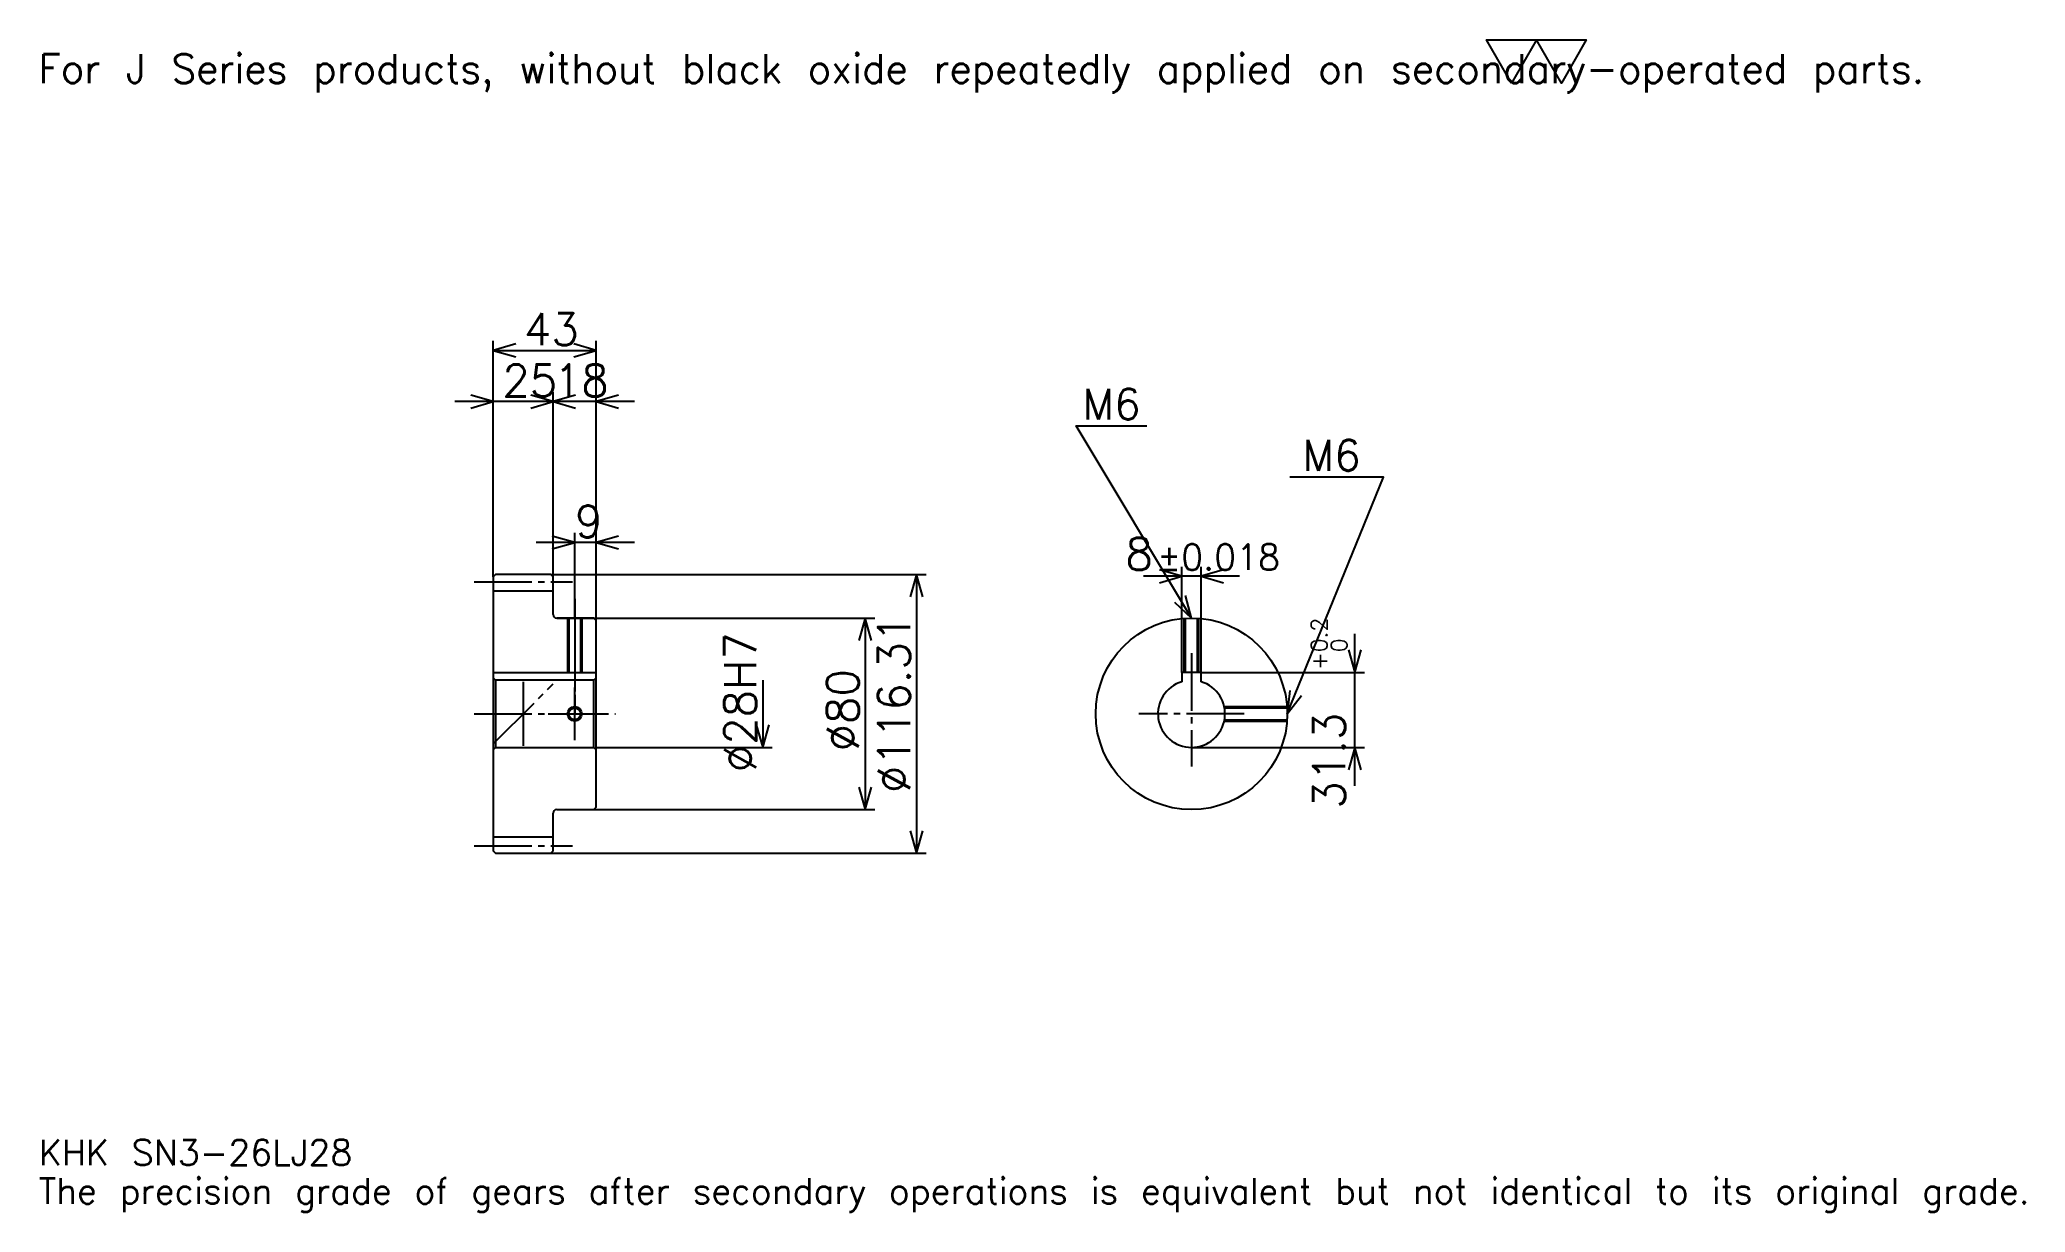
# Model space of a CAD drawing. Extents: x 27 to 856, y 10 to 499.
import ezdxf

# ---------------------------------------------------------------- set-up
doc = ezdxf.new("R2010")
doc.units = 0
doc.linetypes.add('DASHDOT', pattern=[32.086956, 24.065217, -2.673913, 2.673913, -2.673913])
doc.layers.get('0').update_dxf_attribs({"linetype": 'CONTINUOUS'})
doc.layers.add('DASHDOT', color=6, linetype='DASHDOT')
doc.styles.add('KANJI', font='TXT', dxfattribs={"bigfont": 'BIGFONT'})

msp = doc.modelspace()

# ---------------------------------------------------------------- linework, layer by layer
at = {"color": 5}
for p, q in [((216.586945, 276.078247), (216.586945, 373.676056)), ((259.586945, 276.078247), (259.586945, 373.676056)), ((216.586945, 369.665192), (259.586945, 369.665192)), ((257.630432, 348.273895), (200.543472, 348.273895)), ((275.630432, 348.273895), (225.543472, 348.273895)), ((241.586945, 276.078247), (241.586945, 352.28476)), ((250.586945, 276.078247), (250.586945, 293.458679)), ((275.630432, 289.447815), (234.543472, 289.447815)), ((216.586945, 275.078247), (216.586945, 276.078247)), ((240.586945, 276.078247), (259.586945, 276.078247)), ((241.586945, 275.078247), (241.586945, 276.078247)), ((250.586945, 257.923889), (250.586945, 276.078247)), ((250.586945, 257.923889), (250.586945, 276.078247)), ((259.586945, 276.078247), (397.293457, 276.078247)), ((259.586945, 256.923889), (259.586945, 276.078247)), ((393.282593, 276.078247), (393.282593, 159.769531)), ((528.195679, 275.332581), (488.108673, 275.332581)), ((504.152161, 235.223892), (504.152161, 279.343445)), ((512.152161, 235.223892), (512.152161, 279.343445)), ((243.086945, 257.923889), (259.586945, 257.923889)), ((259.586945, 257.923889), (375.902161, 257.923889)), ((371.891296, 257.923889), (371.891296, 177.923889)), ((576.32605, 187.880417), (576.32605, 251.267365)), ((512.152161, 235.223892), (580.336914, 235.223892)), ((329.108673, 231.923889), (329.108673, 203.923889)), ((259.586945, 203.923889), (333.119568, 203.923889)), ((508.152161, 203.923889), (580.336914, 203.923889)), ((243.086945, 177.923889), (259.586945, 177.923889)), ((259.586945, 177.923889), (375.902161, 177.923889)), ((240.586945, 159.769531), (259.586945, 159.769531)), ((259.586945, 159.769531), (397.293457, 159.769531))]:
    msp.add_line(p, q, dxfattribs=at)
at = {"color": 4}
for p, q in [((216.586945, 269.328247), (241.586945, 269.328247)), ((216.586945, 235.223892), (259.586945, 235.223892)), ((258.586945, 231.923889), (259.586945, 232.923889)), ((217.586945, 231.923889), (217.586945, 203.923889)), ((258.586945, 203.923889), (259.586945, 202.923889)), ((216.586945, 166.519531), (241.586945, 166.519531))]:
    msp.add_line(p, q, dxfattribs=at)
at = {"color": 7}
msp.add_line((229.086945, 231.293457), (229.086945, 204.554321), dxfattribs=at)
msp.add_lwpolyline([(641.739136, 481.304352), (631.310852, 499.380005), (673.023926, 499.380005), (662.595642, 481.304352), (652.167419, 499.380005), (641.739136, 481.304352)], dxfattribs=at)
at = {"color": 5}
for points in [[(225.945648, 372.339111), (216.586945, 369.665192), (225.945648, 366.991272)], [(250.228241, 366.991272), (259.586945, 369.665192), (250.228241, 372.339111)], [(207.228241, 345.599976), (216.586945, 348.273895), (207.228241, 350.947815)], [(232.228241, 345.599976), (241.586945, 348.273895), (232.228241, 350.947815)], [(250.945648, 350.947815), (241.586945, 348.273895), (250.945648, 345.599976)], [(268.945648, 350.947815), (259.586945, 348.273895), (268.945648, 345.599976)], [(508.152161, 257.923889), (460.021729, 338.141296), (489.434784, 338.141296)], [(548.152161, 217.923889), (588.260864, 316.749969), (549.221741, 316.749969)], [(241.228241, 286.773895), (250.586945, 289.447815), (241.228241, 292.121704)], [(268.945648, 292.121704), (259.586945, 289.447815), (268.945648, 286.773895)], [(395.956512, 266.719543), (393.282593, 276.078247), (390.608673, 266.719543)], [(494.793457, 272.658661), (504.152161, 275.332581), (494.793457, 278.0065)], [(521.510864, 278.0065), (512.152161, 275.332581), (521.510864, 272.658661)], [(501.044281, 264.573181), (508.152161, 257.923889), (505.630005, 267.324615)], [(374.565216, 248.565186), (371.891296, 257.923889), (369.217377, 248.565186)], [(573.652161, 244.582581), (576.32605, 235.223892), (579, 244.582581)], [(549.19397, 227.601166), (548.152161, 217.923889), (554.149231, 225.590057)], [(326.434753, 213.282593), (329.108673, 203.923889), (331.782593, 213.282593)], [(579, 194.565186), (576.32605, 203.923889), (573.652161, 194.565186)], [(369.217377, 187.282593), (371.891296, 177.923889), (374.565216, 187.282593)], [(390.608673, 169.128235), (393.282593, 159.769531), (395.956512, 169.128235)]]:
    msp.add_lwpolyline(points, dxfattribs=at)
at = {"color": 4}
for points in [[(241.586945, 259.423889), (241.586945, 275.078247), (240.586945, 276.078247), (217.586945, 276.078247), (216.586945, 275.078247), (216.586945, 202.923889)], [(243.086945, 177.923889), (258.586945, 177.923889), (259.586945, 178.923889), (259.586945, 256.923889), (258.586945, 257.923889), (243.086945, 257.923889)], [(247.586945, 257.923889), (247.586945, 235.223892)], [(248.126953, 257.923889), (248.126953, 235.223892)], [(253.046936, 257.923889), (253.046936, 235.223892)], [(253.586945, 257.923889), (253.586945, 235.223892)], [(505.152161, 235.223892), (505.152161, 257.811218)], [(505.692169, 235.223892), (505.692169, 257.848175)], [(510.612152, 235.223892), (510.612152, 257.848175)], [(511.152161, 235.223892), (511.152161, 257.811218)], [(216.586945, 202.923889), (217.586945, 203.923889), (258.586945, 203.923889), (258.586945, 231.923889), (217.586945, 231.923889), (216.586945, 232.923889)], [(512.152161, 231.340302), (512.152161, 235.223892), (504.152161, 235.223892), (504.152161, 231.340302)], [(521.826965, 220.923889), (548.03949, 220.923889)], [(521.934326, 220.383896), (548.076416, 220.383896)], [(521.826965, 214.923889), (548.03949, 214.923889)], [(521.934326, 215.463882), (548.076416, 215.463882)], [(216.586945, 202.923889), (216.586945, 160.769531), (217.586945, 159.769531), (240.586945, 159.769531), (241.586945, 160.769531), (241.586945, 176.423889)]]:
    msp.add_lwpolyline(points, dxfattribs=at)
for centre, radius in [((508.152161, 217.923889), 40), ((250.586945, 217.923889), 2.46)]:
    msp.add_circle(centre, radius, dxfattribs=at)
at = {"color": 7}
msp.add_circle((250.586945, 217.923889), 3, dxfattribs=at)
at = {"color": 4}
for centre, radius, start, end in [((243.086945, 259.423889), 1.5, 180, 270), ((508.152161, 217.923889), 14, 106.601549926, 73.398450074), ((243.086945, 176.423889), 1.5, 90, 180)]:
    msp.add_arc(centre, radius, start, end, dxfattribs=at)
at = {"layer": 'DASHDOT', "color": 7}
for p, q in [((208.565201, 273.078247), (249.608688, 273.078247)), ((250.586945, 257.923889), (250.586945, 217.923889)), ((508.152161, 243.245636), (508.152161, 195.902145)), ((216.586945, 205.423889), (241.586945, 230.423889)), ((208.565201, 217.923889), (267.608673, 217.923889)), ((530.173889, 217.923889), (486.130432, 217.923889)), ((208.565201, 162.769531), (249.608688, 162.769531))]:
    msp.add_line(p, q, dxfattribs=at)
for points in [[(250.586945, 265.945618), (250.586945, 227.202148)], [(250.586945, 206.902145), (250.586945, 228.945633)], [(239.565201, 217.923889), (261.608673, 217.923889)]]:
    msp.add_lwpolyline(points, dxfattribs=at)

# ---------------------------------------------------------------- texts
at = {"color": 7, "style": 'KANJI'}
for s, height, p in [('For J Series products, without black oxide repeatedly applied on secondary-operated parts.', 12.032609, (26.73913, 481.304352)), ('43', 13.369565, (229.396729, 371.804321)), ('25', 13.369565, (220.396729, 350.413025)), ('18', 13.369565, (241.896729, 350.413025)), ('M6', 12.834783, (462.695618, 340.815186)), ('M6', 12.834783, (554.56958, 319.423889)), ('9', 13.369565, (250.741837, 291.586945)), ('8', 13.369565, (480.554718, 278.0065)), ('%%p0.018', 10.695652, (493.788971, 278.0065)), ('KHK SN3-26LJ28', 10.695652, (26.73913, 29.413044)), ('The precision grade of gears after secondary operations is equivalent but not identical to its original grade.', 10.695652, (26.73913, 13.369565))]:
    msp.add_text(s, height=height, dxfattribs=at).set_placement(p)
for s, height, p in [('0.2', 6.684783, (564.828247, 243.678192)), ('%%c28H7', 13.369565, (326.434753, 193.524429)), ('%%c116.31', 13.369565, (390.608673, 184.834213)), ('+', 6.684783, (564.828247, 236.191238)), ('0', 6.684783, (573.117371, 243.678192)), ('%%c80', 13.369565, (369.217377, 202.214645)), ('31.3', 13.369565, (572.315186, 178.322464))]:
    msp.add_text(s, height=height, rotation=90, dxfattribs=at).set_placement(p)

doc.saveas('drawing.dxf')
